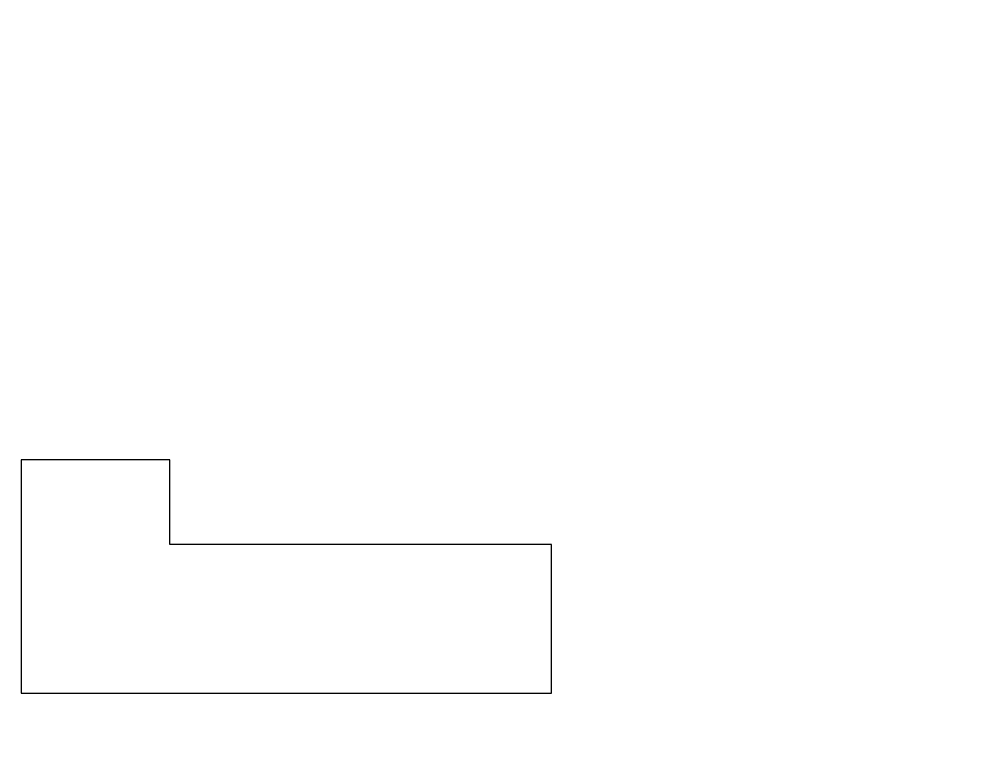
# Paper-space layout 'Layout1' of a CAD drawing. Header units: inches. Extents: x 1.05 to 9.45, y 0.8 to 7.2.
# The model-space entities are those that its viewports show. They can reach past a viewport. Long polylines and large blocks are cut down to what shows.
import ezdxf

# ---------------------------------------------------------------- set-up
doc = ezdxf.new("R2010")
doc.units = ezdxf.units.IN
doc.layers.add('L0.5', color=7, linetype='Continuous')
doc.layers.get('0').freeze()

msp = doc.modelspace()

# ---------------------------------------------------------------- linework, layer by layer
at = {"layer": 'L0.5'}
for p, q in [((70, 110), (0, 110)), ((0, 110), (0, 0)), ((70, 70), (70, 110)), ((250, 70), (70, 70)), ((250, 0), (250, 70)), ((0, 0), (250, 0))]:
    msp.add_line(p, q, dxfattribs=at)

psp = doc.layouts.get("Layout1")

# ---------------------------------------------------------------- viewports
at = {"layer": '0'}
psp.add_viewport(center=(5.25, 4), size=(8.4, 6.4), view_center_point=(221.7309, 148.0937), view_height=339.590718, dxfattribs=at)

doc.saveas('drawing.dxf')
